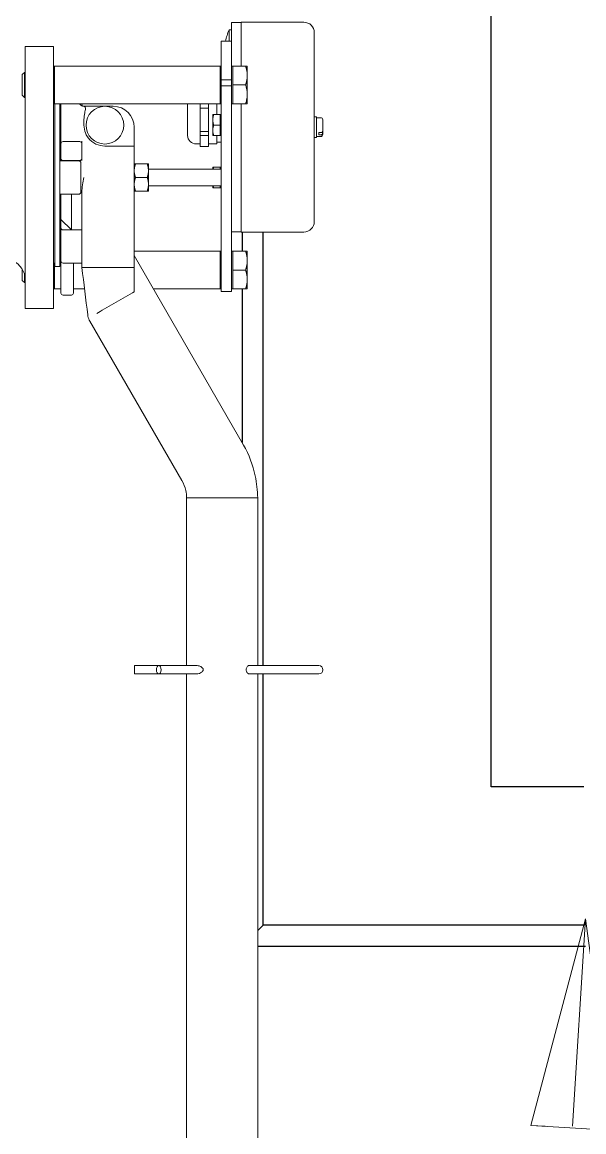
# Model space of a CAD drawing. Header units: millimetres. Extents: x 0 to 100323, y 0 to 59400.
# Drawn here: x 64425 to 65095, y 27961 to 29286 of the extents above; entities that cross this region are included whole.
import ezdxf

# ---------------------------------------------------------------- set-up
doc = ezdxf.new("R2010")
doc.units = ezdxf.units.MM
doc.header["$LTSCALE"] = 100
doc.layers.add('P_Biomass (BM)', color=150, linetype='Continuous', lineweight=18, true_color=0x007fff)
doc.layers.add('Symbol', color=7, linetype='Continuous', lineweight=18)
doc.layers.add('Visible', color=7, linetype='Continuous', lineweight=25)

# ---------------------------------------------------------------- blocks, each defined once
blk = doc.blocks.new('Balloon37')
at = {"layer": 'Symbol'}
for p, q in [((650.974, 282.153), (650.32, 279.688)), ((650.82, 279.678), (650.974, 282.153)), ((650.32, 279.688), (650.493, 279.678))]:
    blk.add_line(p, q, dxfattribs=at)
at = {"layer": 'Symbol', "flags": 128}
blk.add_lwpolyline([(651.318, 279.627), (650.974, 282.153), (650.32, 279.688), (651.318, 279.627)], dxfattribs=at)
at = {"layer": 'Symbol'}
blk.add_solid([(651.318, 279.627), (650.974, 282.153), (650.32, 279.688), (651.318, 279.627)], dxfattribs=at)

msp = doc.modelspace()

# ---------------------------------------------------------------- linework, layer by layer
at = {"layer": 'P_Biomass (BM)'}
for p, q in [((64674.9, 29262.9), (64674.9, 29285.3)), ((64674.9, 29285.3), (64686.1, 29285.3)), ((64686.1, 29233.2), (64686.1, 29285.6)), ((64686.1, 29285.6), (64761.1, 29285.6)), ((64671.8, 29262.9), (64671.8, 29276.6)), ((64671.8, 29276.6), (64674.9, 29276.6)), ((64773.6, 29273.1), (64773.6, 29047.6)), ((64662.4, 29216.9), (64662.4, 29262.9)), ((64662.4, 29262.9), (64674.9, 29262.9)), ((64674.9, 29226.6), (64674.9, 29262.9)), ((64428.6, 29234.5), (64428.6, 29256.5)), ((64462.4, 29256.5), (64428.6, 29256.5)), ((64462.4, 29256.5), (64462.4, 29234.5)), ((64428.6, 28966), (64428.6, 29234.5)), ((64462.4, 29234.5), (64462.4, 28966)), ((64462.4, 29232), (64463.6, 29233.2)), ((64463.6, 29233.2), (64463.6, 29188.2)), ((64463.6, 29233.2), (64661.1, 29233.2)), ((64661.1, 29188.2), (64661.1, 29233.2)), ((64662.4, 29232), (64661.1, 29233.2)), ((64676.4, 29233.2), (64674.9, 29233.2)), ((64676.4, 29233.2), (64691.6, 29233.2)), ((64676.4, 29222), (64676.4, 29233.2)), ((64693.6, 29222), (64693.6, 29233.2)), ((64424.9, 29223), (64427.5, 29225.7)), ((64424.9, 29198.4), (64424.9, 29223)), ((64427.5, 29225.7), (64427.5, 29195.7)), ((64428.6, 29225.7), (64427.5, 29225.7)), ((64662.4, 29216.9), (64662.4, 29209.8)), ((64674.9, 29216.9), (64662.4, 29216.9)), ((64674.9, 29216.9), (64674.9, 29226.6)), ((64674.9, 29209.8), (64674.9, 29216.9)), ((64676.4, 29210.7), (64676.4, 29222)), ((64693.6, 29199.5), (64693.6, 29222)), ((64662.4, 29204.5), (64662.4, 29209.8)), ((64662.4, 29209.8), (64674.9, 29209.8)), ((64662.4, 29204.5), (64662.4, 29190.4)), ((64674.9, 29206.3), (64674.9, 29209.8)), ((64674.9, 29206.3), (64674.9, 29188.7)), ((64676.4, 29199.5), (64676.4, 29210.7)), ((64676.4, 29210.7), (64691.6, 29210.7)), ((64424.9, 29198.4), (64427.5, 29195.7)), ((64428.6, 29195.7), (64427.5, 29195.7)), ((64662.4, 28983.6), (64662.4, 29190.4)), ((64676.4, 29188.2), (64676.4, 29199.5)), ((64693.6, 29188.2), (64693.6, 29199.5)), ((64462.4, 29189.5), (64463.6, 29188.2)), ((64463.6, 29188.2), (64661.1, 29188.2)), ((64463.7, 29188.2), (64463.7, 28994)), ((64469.9, 29188.2), (64469.9, 28994)), ((64471.1, 29188.2), (64471.1, 29185.2)), ((64471.1, 29185.2), (64471.1, 29151.8)), ((64496.1, 29187.7), (64496.1, 29188.2)), ((64499.1, 29185.2), (64497.9, 29185.2)), ((64501.1, 29185.2), (64499.1, 29185.2)), ((64523.6, 29185.2), (64501.1, 29185.2)), ((64533.6, 29185.2), (64523.6, 29185.2)), ((64622.4, 29150.4), (64622.4, 29188.2)), ((64637.4, 29188.2), (64637.4, 29188.1)), ((64637.4, 29188.1), (64647.4, 29188.1)), ((64637.4, 29183.1), (64637.4, 29188.1)), ((64647.4, 29183.1), (64637.4, 29183.1)), ((64637.4, 29183.1), (64637.4, 29169.1)), ((64647.4, 29188.2), (64647.4, 29188.1)), ((64647.4, 29183.1), (64647.4, 29188.1)), ((64647.4, 29183.1), (64647.4, 29169.1)), ((64657.4, 29175.3), (64657.4, 29188.2)), ((64662.4, 29189.5), (64661.1, 29188.2)), ((64674.9, 29136.3), (64674.9, 29188.7)), ((64676.4, 29188.2), (64674.9, 29188.2)), ((64676.4, 29188.2), (64691.6, 29188.2)), ((64686.1, 29035.1), (64686.1, 29188.2)), ((64498.6, 29162.7), (64498.6, 29169.6)), ((64637.4, 29169.1), (64637.4, 29155)), ((64647.4, 29169.1), (64647.4, 29155)), ((64652.4, 29175.3), (64652.4, 29169.1)), ((64652.4, 29169.1), (64652.4, 29156.6)), ((64661.1, 29175.3), (64653.5, 29175.3)), ((64661.1, 29175.3), (64661.1, 29169.1)), ((64661.1, 29175.3), (64662.4, 29175.3)), ((64661.1, 29169.1), (64661.1, 29162.8)), ((64776.1, 29172.8), (64773.6, 29172.8)), ((64776.1, 29172.8), (64776.1, 29147.8)), ((64776.1, 29171.6), (64781.1, 29171.6)), ((64783.6, 29169.1), (64783.6, 29155.6)), ((64471.1, 29151.8), (64471.1, 29140.5)), ((64498.6, 29153.4), (64498.6, 29153.4)), ((64558.6, 29140.2), (64558.6, 29160.2)), ((64637.4, 29150.3), (64637.4, 29155)), ((64647.4, 29155), (64637.4, 29155)), ((64647.4, 29150.3), (64647.4, 29155)), ((64652.4, 29156.6), (64652.4, 29150.3)), ((64661.1, 29162.8), (64653.5, 29162.8)), ((64661.1, 29162.8), (64661.1, 29156.6)), ((64661.1, 29156.6), (64661.1, 29150.3)), ((64779.1, 29153.8), (64779.1, 29151.2)), ((64779.1, 29153.8), (64781.1, 29153.8)), ((64781.1, 29151.2), (64779.1, 29151.2)), ((64783.6, 29153), (64783.6, 29155.6)), ((64783.6, 29153), (64783.6, 29151.6)), ((64469.9, 29142.7), (64471.1, 29142.7)), ((64471.1, 29140.5), (64471.1, 29123)), ((64493.6, 29143), (64473.6, 29143)), ((64496.1, 29140.5), (64496.1, 29143.6)), ((64496.1, 29123), (64496.1, 29140.5)), ((64556.1, 29137.7), (64523.6, 29137.7)), ((64558.6, 29137.7), (64556.1, 29137.7)), ((64558.6, 29137.7), (64558.6, 29140.2)), ((64558.6, 29137.7), (64558.6, 29129.6)), ((64632.4, 29140.4), (64637.4, 29140.4)), ((64647.4, 29150.3), (64637.4, 29150.3)), ((64637.4, 29150.3), (64637.4, 29143.8)), ((64637.4, 29143.8), (64637.4, 29137.3)), ((64647.4, 29150.3), (64647.4, 29143.8)), ((64647.4, 29143.8), (64647.4, 29137.3)), ((64647.4, 29140.4), (64657.4, 29140.4)), ((64661.1, 29150.3), (64653.5, 29150.3)), ((64657.4, 29140.4), (64657.4, 29150.3)), ((64657.4, 29142.3), (64662.4, 29142.3)), ((64661.1, 29150.3), (64662.4, 29150.3)), ((64776.1, 29147.8), (64773.6, 29147.8)), ((64776.1, 29149.1), (64781.1, 29149.1)), ((64558.6, 29031.5), (64558.6, 29129.6)), ((64637.4, 29137.3), (64637.4, 29137.3)), ((64647.4, 29137.3), (64637.4, 29137.3)), ((64637.4, 29137.3), (64647.4, 29137.3)), ((64647.4, 29137.3), (64647.4, 29137.3)), ((64674.9, 29037.7), (64674.9, 29136.3)), ((64492.4, 29120.2), (64469.9, 29120.2)), ((64471.1, 29123), (64471.1, 29120.2)), ((64493.6, 29120.5), (64473.6, 29120.5)), ((64494.9, 29117.7), (64494.9, 29082.7)), ((64496.1, 29120.5), (64496.1, 29123)), ((64560.1, 29116.5), (64574.2, 29116.5)), ((64575.6, 29108.4), (64575.6, 29116.5)), ((64652.4, 29112.7), (64652.4, 29110.2)), ((64661.1, 29112.7), (64653.5, 29112.7)), ((64661.1, 29112.7), (64661.1, 29110.2)), ((64661.1, 29112.7), (64662.4, 29112.7)), ((64560.1, 29100.2), (64574.2, 29100.2)), ((64575.6, 29110.2), (64662.4, 29110.2)), ((64575.6, 29092.1), (64575.6, 29108.4)), ((64575.6, 29084), (64575.6, 29092.1)), ((64575.6, 29090.2), (64662.4, 29090.2)), ((64652.4, 29090.2), (64652.4, 29087.7)), ((64661.1, 29087.7), (64653.5, 29087.7)), ((64661.1, 29090.2), (64661.1, 29087.7)), ((64661.1, 29087.7), (64662.4, 29087.7)), ((64492.4, 29080.2), (64469.9, 29080.2)), ((64471.1, 29080.2), (64471.1, 29050.2)), ((64483.6, 29037.7), (64483.6, 29080.2)), ((64496.1, 29082.7), (64496.1, 29031.5)), ((64560.1, 29084), (64574.2, 29084)), ((64469.9, 29057.7), (64471.1, 29057.7)), ((64483.6, 29037.7), (64471.1, 29050.2)), ((64471.1, 29040.2), (64471.1, 29050.2)), ((64471.1, 29040.2), (64471.1, 29027.7)), ((64483.6, 29037.7), (64473.6, 29037.7)), ((64496.1, 29037.7), (64483.6, 29037.7)), ((64496.1, 29023.8), (64496.1, 29031.5)), ((64558.6, 29031.5), (64558.6, 29023.8)), ((64674.9, 28985.3), (64674.9, 29037.7)), ((64674.9, 29035.3), (64686.1, 29035.3)), ((64686.1, 29035.1), (64761.1, 29035.1)), ((64471.1, 29027.7), (64471.1, 29008.1)), ((64496.1, 29023.8), (64496.1, 28992.7)), ((64558.6, 28992.7), (64558.6, 29023.8)), ((64469.9, 29012.3), (64471.1, 29012.3)), ((64471.1, 29000.6), (64471.1, 29008.1)), ((64558.6, 29012.3), (64661.1, 29012.3)), ((64558.6, 29007), (64689.2, 28780.9)), ((64661.1, 28967.3), (64661.1, 29012.3)), ((64662.4, 29011), (64661.1, 29012.3)), ((64676.4, 29012.3), (64674.9, 29012.3)), ((64676.4, 29012.3), (64691.6, 29012.3)), ((64676.4, 29001), (64676.4, 29012.3)), ((64693.6, 29001), (64693.6, 29012.3)), ((64462.4, 28999), (64463.7, 28994)), ((64463.6, 28994.3), (64463.6, 28967.3)), ((64463.7, 28994), (64469.9, 28994)), ((64471.1, 29000.6), (64471.1, 28995.5)), ((64471.1, 28995.5), (64471.1, 28970.3)), ((64496.1, 28998.1), (64473.6, 28998.1)), ((64486.1, 28995.5), (64486.1, 28998.1)), ((64486.1, 28970.3), (64486.1, 28995.5)), ((64498.3, 28992.7), (64496.1, 28992.7)), ((64498.6, 28992.7), (64498.3, 28992.7)), ((64551, 28992.7), (64498.6, 28992.7)), ((64556.1, 28992.7), (64551, 28992.7)), ((64558.6, 28992.7), (64556.1, 28992.7)), ((64558.6, 28963.9), (64558.6, 28992.7)), ((64676.4, 28989.8), (64676.4, 29001)), ((64693.6, 28978.5), (64693.6, 29001)), ((64424.9, 28977.4), (64424.9, 28990.9)), ((64427.5, 28985), (64427.5, 28974.8)), ((64662.4, 28983.6), (64662.4, 28969.4)), ((64674.9, 28985.3), (64674.9, 28967.7)), ((64676.4, 28978.5), (64676.4, 28989.8)), ((64676.4, 28989.8), (64691.6, 28989.8)), ((64676.4, 28967.3), (64676.4, 28978.5)), ((64693.6, 28967.3), (64693.6, 28978.5)), ((64424.9, 28977.4), (64427.5, 28974.8)), ((64428.6, 28974.8), (64427.5, 28974.8)), ((64428.6, 28944), (64428.6, 28966)), ((64462.4, 28968.5), (64463.6, 28967.3)), ((64462.4, 28966), (64462.4, 28944)), ((64463.6, 28967.3), (64471.1, 28967.3)), ((64471.1, 28962.3), (64471.1, 28970.3)), ((64486.1, 28970.3), (64486.1, 28962.3)), ((64486.1, 28967.3), (64499.3, 28967.3)), ((64581.6, 28967.3), (64661.1, 28967.3)), ((64662.4, 28968.5), (64661.1, 28967.3)), ((64662.4, 28964.1), (64662.4, 28969.4)), ((64674.9, 28964.1), (64674.9, 28967.7)), ((64676.4, 28967.3), (64674.9, 28967.3)), ((64676.4, 28967.3), (64691.6, 28967.3)), ((64483.6, 28959.8), (64473.6, 28959.8)), ((64556.6, 28962.7), (64520.3, 28941.7)), ((64558.6, 28963.9), (64556.6, 28962.7)), ((64674.9, 28964.1), (64662.4, 28964.1)), ((64428.6, 28944), (64462.4, 28944)), ((64517.9, 28940.4), (64513.8, 28938)), ((64520.3, 28941.7), (64517.9, 28940.4)), ((64505.7, 28928.6), (64615.5, 28738.4)), ((64663.6, 28717.7), (64621.1, 28717.7)), ((64621.1, 28717.7), (64621.1, 28518.4)), ((64706.1, 28717.7), (64663.6, 28717.7)), ((64706.1, 28717.7), (64706.1, 28518.4)), ((64558.9, 28507.7), (64558.9, 28517.7)), ((64558.9, 28517.7), (64587.9, 28517.7)), ((64595.6, 28517.7), (64587.9, 28517.7)), ((64608.5, 28517.7), (64595.6, 28517.7)), ((64632.9, 28517.7), (64608.5, 28517.7)), ((64715.4, 28517.7), (64695.8, 28517.7)), ((64778.9, 28517.7), (64715.4, 28517.7)), ((64558.9, 28507.7), (64587.9, 28507.7)), ((64595.6, 28507.7), (64587.9, 28507.7)), ((64595.6, 28507.7), (64608.5, 28507.7)), ((64608.5, 28507.7), (64632.9, 28507.7)), ((64621.1, 28507.1), (64621.1, 27250.2)), ((64715.4, 28507.7), (64695.8, 28507.7)), ((64706.1, 28507.1), (64706.1, 27250.2)), ((64715.4, 28507.7), (64778.9, 28507.7))]:
    msp.add_line(p, q, dxfattribs=at)
msp.add_circle((64523.6, 29162.7), 22.5, dxfattribs=at)
for centre, radius, start, end in [((64761.1, 29273.1), 12.5, 0, 90), ((64741.1, 29247.8), 75, 157.4597, 168.4428), ((64498.6, 29187.7), 2.5, 180, 270), ((64533.6, 29160.2), 25, 0, 90), ((64781.1, 29169.1), 2.5, 0, 90), ((64781.1, 29151.6), 2.5, 270, 0), ((64473.6, 29140.5), 2.5, 90, 180), ((64493.6, 29140.5), 2.5, 0, 90), ((64632.4, 29150.4), 10, 180, 270), ((64473.6, 29123), 2.5, 180, 270), ((64492.4, 29117.7), 2.5, 0, 90), ((64493.6, 29123), 2.5, 270, 0), ((64492.4, 29082.7), 2.5, 270, 0), ((64761.1, 29047.6), 12.5, 270, 0), ((64473.6, 29040.2), 2.5, 180, 270), ((64403.6, 28977.7), 25, 0, 67.6684), ((64473.6, 29000.6), 2.5, 180, 270), ((64473.6, 28962.3), 2.5, 180, 270), ((64483.6, 28962.3), 2.5, 270, 0), ((64778.9, 28512.7), 5, 270, 90)]:
    msp.add_arc(centre, radius, start, end, dxfattribs=at)
msp.add_ellipse((64587.9, 28512.7), major_axis=(0, 5), ratio=0.578382, dxfattribs=at)
for points, weights in [([(64691.6, 29233.2), (64693.6, 29233.2), (64693.6, 29233.2)], [1, 1.0379548493, 1]), ([(64693.6, 29222), (64693.6, 29227.2), (64691.6, 29233.2)], [1, 1.0379548493, 1]), ([(64691.6, 29210.7), (64693.6, 29216.8), (64693.6, 29222)], [1, 1.0379548493, 1]), ([(64693.6, 29199.5), (64693.6, 29204.7), (64691.6, 29210.7)], [1, 1.0379548493, 1]), ([(64691.6, 29188.2), (64693.6, 29194.3), (64693.6, 29199.5)], [1, 1.0379548493, 1]), ([(64693.6, 29188.2), (64693.6, 29188.2), (64691.6, 29188.2)], [1, 1.0379548493, 1]), ([(64652.4, 29175.3), (64652.4, 29175.3), (64653.5, 29175.3)], [1, 1.0379548493, 1]), ([(64653.5, 29175.3), (64652.4, 29172), (64652.4, 29169.1)], [1, 1.0379548493, 1]), ([(64652.4, 29169.1), (64652.4, 29166.2), (64653.5, 29162.8)], [1, 1.0379548493, 1]), ([(64653.5, 29162.8), (64652.4, 29159.5), (64652.4, 29156.6)], [1, 1.0379548493, 1]), ([(64652.4, 29156.6), (64652.4, 29153.7), (64653.5, 29150.3)], [1, 1.0379548493, 1]), ([(64653.5, 29150.3), (64652.4, 29150.3), (64652.4, 29150.3)], [1, 1.0379548493, 1]), ([(64558.6, 29116.5), (64558.6, 29116.5), (64560.1, 29116.5)], [1, 1.0379548493, 1]), ([(64560.1, 29116.5), (64558.6, 29112.1), (64558.6, 29108.4)], [1, 1.0379548493, 1]), ([(64574.2, 29116.5), (64575.6, 29116.5), (64575.6, 29116.5)], [1, 1.0379548493, 1]), ([(64575.6, 29108.4), (64575.6, 29112.1), (64574.2, 29116.5)], [1, 1.0379548493, 1]), ([(64652.4, 29112.7), (64652.4, 29112.7), (64653.5, 29112.7)], [1, 1.0379548493, 1]), ([(64653.5, 29112.7), (64653, 29111.4), (64652.8, 29110.2)], [1, 1.01444719531, 1.01789598298]), ([(64558.6, 29108.4), (64558.6, 29104.6), (64560.1, 29100.2)], [1, 1.0379548493, 1]), ([(64560.1, 29100.2), (64558.6, 29095.9), (64558.6, 29092.1)], [1, 1.0379548493, 1]), ([(64574.2, 29100.2), (64575.6, 29104.6), (64575.6, 29108.4)], [1, 1.0379548493, 1]), ([(64575.6, 29092.1), (64575.6, 29095.9), (64574.2, 29100.2)], [1, 1.0379548493, 1]), ([(64558.6, 29092.1), (64558.6, 29088.3), (64560.1, 29084)], [1, 1.0379548493, 1]), ([(64574.2, 29084), (64575.6, 29088.3), (64575.6, 29092.1)], [1, 1.0379548493, 1]), ([(64653.5, 29087.7), (64652.4, 29087.7), (64652.4, 29087.7)], [1, 1.0379548493, 1]), ([(64652.8, 29090.2), (64653, 29089), (64653.5, 29087.7)], [1.01789598298, 1.01444719531, 1]), ([(64560.1, 29084), (64558.6, 29084), (64558.6, 29084)], [1, 1.0379548493, 1]), ([(64575.6, 29084), (64575.6, 29084), (64574.2, 29084)], [1, 1.0379548493, 1]), ([(64691.6, 29012.3), (64693.6, 29012.3), (64693.6, 29012.3)], [1, 1.0379548493, 1]), ([(64693.6, 29001), (64693.6, 29006.2), (64691.6, 29012.3)], [1, 1.0379548493, 1]), ([(64691.6, 28989.8), (64693.6, 28995.8), (64693.6, 29001)], [1, 1.0379548493, 1]), ([(64693.6, 28978.5), (64693.6, 28983.7), (64691.6, 28989.8)], [1, 1.0379548493, 1]), ([(64691.6, 28967.3), (64693.6, 28973.3), (64693.6, 28978.5)], [1, 1.0379548493, 1]), ([(64693.6, 28967.3), (64693.6, 28967.3), (64691.6, 28967.3)], [1, 1.0379548493, 1])]:
    msp.add_rational_spline(points, weights, degree=2, dxfattribs=at)
for points, knots in [([(64493.6, 29187.7), (64494.3, 29187), (64495.2, 29186.2), (64496.6, 29185.5), (64497.3, 29185.2), (64497.9, 29185.2)], [0, 0, 0, 0, 0.1175628, 0.1175628, 0.194026, 0.194026, 0.194026, 0.194026]), ([(64500.6, 29182.7), (64500.2, 29181), (64499.8, 29179.2), (64499, 29174.7), (64498.6, 29172), (64498.6, 29169.6)], [-1.704868, -1.704868, -1.704868, -1.704868, -1.5004595, -1.5004595, -1.196308, -1.196308, -1.196308, -1.196308]), ([(64499.1, 29185.2), (64499.2, 29185.1), (64499.3, 29184.9), (64499.7, 29184.2), (64500.1, 29183.7), (64500.5, 29183.2), (64500.5, 29183.1), (64500.6, 29182.9), (64500.6, 29182.8), (64500.6, 29182.8), (64500.6, 29182.8), (64500.6, 29182.7)], [1.0379158, 1.0379158, 1.0379158, 1.0379158, 1.0617748, 1.0617748, 1.1696508, 1.1696508, 1.2099883, 1.2099883, 1.2350127, 1.2350127, 1.238877, 1.238877, 1.238877, 1.238877]), ([(64523.6, 29137.7), (64520, 29137.7), (64516.3, 29138.6), (64511.2, 29140.9), (64509.6, 29141.9), (64506.8, 29144.1), (64505.5, 29145.4), (64503.3, 29148), (64502.3, 29149.6), (64501, 29151.9), (64500.7, 29152.7), (64500.4, 29153.4)], [2.770538, 2.770538, 2.770538, 2.770538, 3.200607, 3.200607, 3.415642, 3.415642, 3.630676, 3.630676, 3.862344, 3.862344, 3.973469, 3.973469, 3.973469, 3.973469]), ([(64781.1, 29153.8), (64781.4, 29153.8), (64781.8, 29153.9), (64782.3, 29154), (64782.7, 29154.2), (64783.1, 29154.5), (64783.3, 29154.7), (64783.5, 29155.1), (64783.6, 29155.4), (64783.6, 29155.6)], [0, 0, 0, 0, 0.0368272, 0.0368272, 0.0739214, 0.0739214, 0.1114349, 0.1114349, 0.1495092, 0.1495092, 0.1495092, 0.1495092]), ([(64783.6, 29153), (64783.6, 29152.8), (64783.5, 29152.5), (64783.3, 29152.1), (64783.1, 29151.9), (64782.7, 29151.5), (64782.3, 29151.4), (64781.8, 29151.2), (64781.4, 29151.2), (64781.1, 29151.2)], [0.4504591, 0.4504591, 0.4504591, 0.4504591, 0.4885333, 0.4885333, 0.5260468, 0.5260468, 0.563141, 0.563141, 0.5999682, 0.5999682, 0.5999682, 0.5999682]), ([(64496.1, 29082.7), (64496.1, 29085.4), (64496.5, 29088.4), (64497.4, 29094.4), (64498.1, 29097.5), (64498.6, 29100.2)], [-0.6766728, -0.6766728, -0.6766728, -0.6766728, -0.3383364, -0.3383364, 0, 0, 0, 0]), ([(64483.9, 28998.1), (64483.8, 28998.1), (64483.8, 28998.1), (64483.7, 28998.1), (64483.7, 28998.1), (64483.7, 28998.1), (64483.6, 28998.1)], [-0.01431106, -0.01431106, -0.01431106, -0.01431106, -0.00693373, -0.00693373, -0.00693373, 0.0005258, 0.0005258, 0.0005258, 0.0005258]), ([(64505.7, 28928.6), (64504.6, 28930.5), (64503.9, 28932.5), (64503.3, 28935.1), (64503.2, 28935.7), (64503.2, 28936.2)], [0, 0, 0, 0, 0.2563017, 0.2563017, 0.3193628, 0.3193628, 0.3193628, 0.3193628]), ([(64689.2, 28780.9), (64695.7, 28769.5), (64700.4, 28756.9), (64704.8, 28735.4), (64705.8, 28726.6), (64706.1, 28717.7)], [0, 0, 0, 0, 1.575715, 1.575715, 2.6339, 2.6339, 2.6339, 2.6339]), ([(64621.1, 28717.7), (64621.1, 28720.8), (64620.7, 28723.8), (64619.2, 28730.8), (64617.6, 28734.8), (64615.5, 28738.4)], [0, 0, 0, 0, 0.3630136, 0.3630136, 0.8622474, 0.8622474, 0.8622474, 0.8622474]), ([(64621.1, 28518.4), (64621.1, 28518.4), (64621.1, 28518.2), (64621.2, 28517.9), (64621.2, 28517.8), (64621.2, 28517.7)], [1.6972301, 1.6972301, 1.6972301, 1.6972301, 1.7820912, 1.7820912, 1.799705, 1.799705, 1.799705, 1.799705]), ([(64632.9, 28517.7), (64633.6, 28517.7), (64634.3, 28517.7), (64636.4, 28517.2), (64637.8, 28516.6), (64639.5, 28515.4), (64640, 28514.9), (64640.6, 28514.2), (64640.7, 28513.9), (64640.9, 28513.3), (64640.9, 28513), (64640.9, 28512.7), (64640.9, 28512.4), (64640.9, 28512.2), (64640.7, 28511.5), (64640.5, 28511.2), (64640, 28510.5), (64639.5, 28510.1), (64638.4, 28509.2), (64637.4, 28508.7), (64635.3, 28508), (64634.1, 28507.7), (64632.9, 28507.7)], [1.1769099, 1.1769099, 1.1769099, 1.1769099, 1.2482779, 1.2482779, 1.3957834, 1.3957834, 1.4790183, 1.4790183, 1.5171808, 1.5171808, 1.5519768, 1.5519768, 1.5519768, 1.5873586, 1.5873586, 1.6309042, 1.6309042, 1.7018758, 1.7018758, 1.8260197, 1.8260197, 1.9646619, 1.9646619, 1.9646619, 1.9646619]), ([(64695.8, 28507.7), (64695.4, 28507.7), (64695, 28507.9), (64694.1, 28508.4), (64693.7, 28508.8), (64693, 28509.7), (64692.8, 28510.2), (64692.4, 28511.4), (64692.3, 28512.1), (64692.3, 28513.4), (64692.4, 28514), (64692.8, 28515.3), (64693, 28515.8), (64693.7, 28516.7), (64694.1, 28517.1), (64695, 28517.6), (64695.4, 28517.7), (64695.8, 28517.7)], [0.3084053, 0.3084053, 0.3084053, 0.3084053, 0.385349, 0.385349, 0.4622927, 0.4622927, 0.537503, 0.537503, 0.6127133, 0.6127133, 0.6882253, 0.6882253, 0.7637372, 0.7637372, 0.8403793, 0.8403793, 0.9170213, 0.9170213, 0.9170213, 0.9170213]), ([(64706, 28517.7), (64706, 28517.8), (64706.1, 28517.9), (64706.1, 28518.2), (64706.1, 28518.4), (64706.1, 28518.4)], [0.9158631, 0.9158631, 0.9158631, 0.9158631, 0.933477, 0.933477, 1.0183381, 1.0183381, 1.0183381, 1.0183381]), ([(64621.2, 28507.7), (64621.2, 28507.7), (64621.2, 28507.6), (64621.1, 28507.3), (64621.1, 28507.1), (64621.1, 28507.1)], [0.9158631, 0.9158631, 0.9158631, 0.9158631, 0.933477, 0.933477, 1.0183381, 1.0183381, 1.0183381, 1.0183381]), ([(64706.1, 28507.1), (64706.1, 28507.1), (64706.1, 28507.3), (64706.1, 28507.6), (64706, 28507.7), (64706, 28507.7)], [1.6972301, 1.6972301, 1.6972301, 1.6972301, 1.7820912, 1.7820912, 1.799705, 1.799705, 1.799705, 1.799705])]:
    msp.add_open_spline(points, degree=3, knots=knots, dxfattribs=at)
for points in [[(64500.4, 29153.4), (64499.3, 29156.3), (64498.6, 29159.5), (64498.6, 29162.7)], [(64503.2, 28936.2), (64500.8, 28955), (64498.5, 28973.9), (64496.1, 28992.7)], [(64503.2, 28936.2), (64503.2, 28936.2), (64503.2, 28936.2), (64503.2, 28936.2)]]:
    msp.add_open_spline(points, degree=3, dxfattribs=at)
at = {"layer": 'Visible'}
for p, q in [((64984.9, 28372.8), (64984.9, 29465.3)), ((64687.4, 29035.1), (64687.4, 29012.3)), ((64712.4, 28517.7), (64712.4, 29035.1)), ((64687.4, 28967.3), (64687.4, 28784)), ((64712.4, 28207.8), (64712.4, 28507.7)), ((65054.5, 28372.8), (64984.9, 28372.8)), ((65095.3, 28372.8), (65054.5, 28372.8)), ((64712.4, 28207.8), (64706.1, 28201.5)), ((65097.4, 28207.8), (64712.4, 28207.8)), ((64706.1, 28182.8), (65097.4, 28182.8))]:
    msp.add_line(p, q, dxfattribs=at)

# ---------------------------------------------------------------- block references
at = {"layer": 'Symbol', "xscale": 100, "yscale": 100, "zscale": 100}
msp.add_blockref('Balloon37', (0, 0), dxfattribs=at)

doc.saveas('drawing.dxf')
